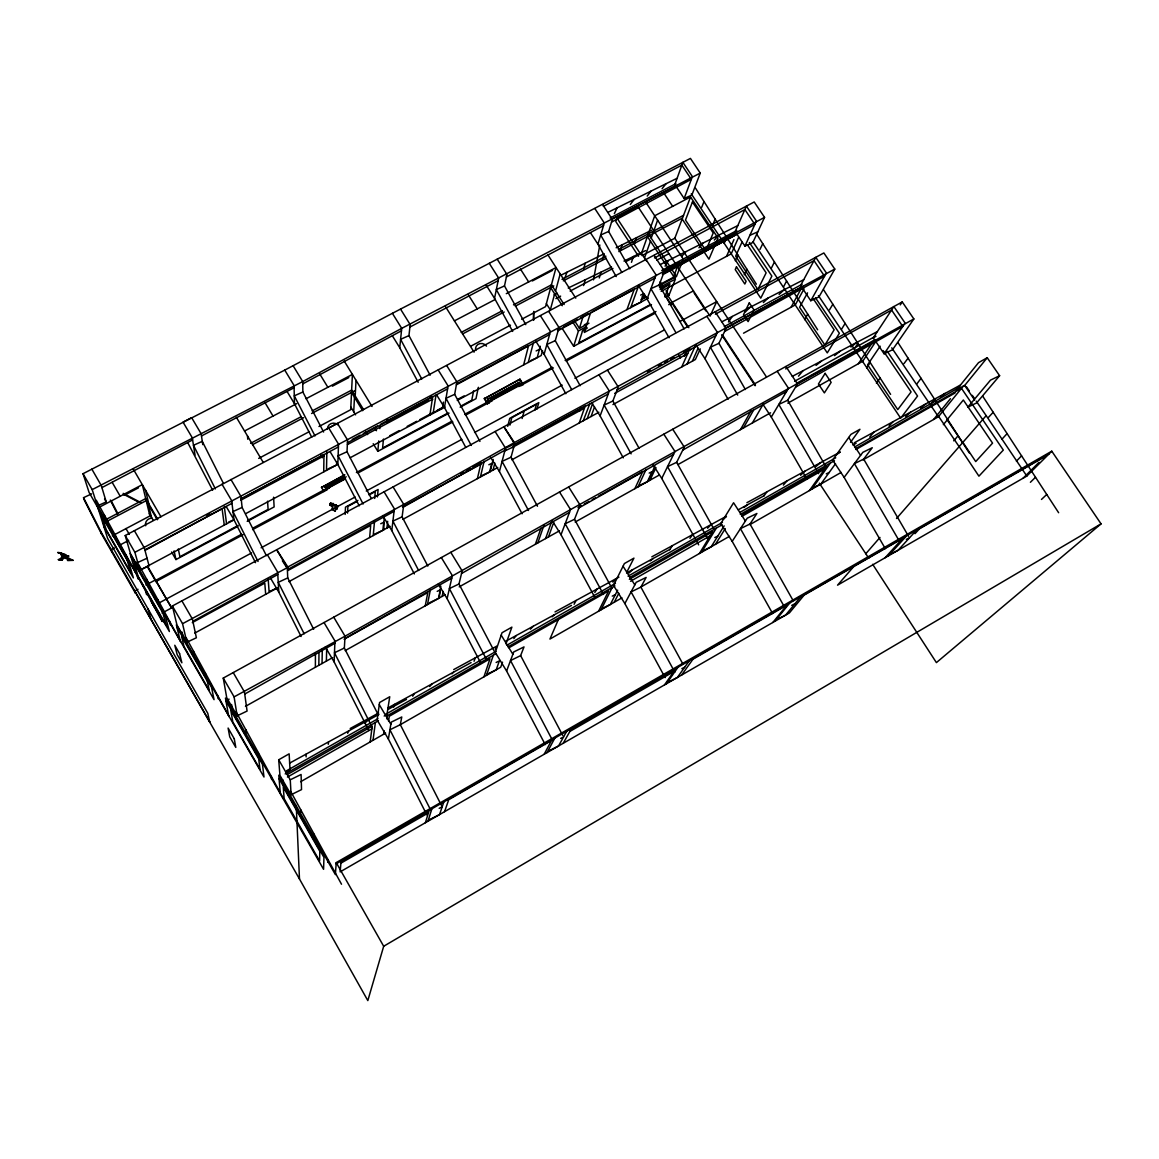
<?xml version="1.0" encoding="UTF-8"?>
<svg xmlns="http://www.w3.org/2000/svg" width="1159" height="1159" viewBox="0 0 1159 1159"><rect width="100%" height="100%" fill="white"/><g stroke="black" fill="none" stroke-linecap="round" stroke-linejoin="round"><path stroke-width="1.5" d="M314.132 837.102L314.147 834.248M315.378 667.265L315.436 653.676M306.106 756.899L306.121 754.132M63.383 556.334L68.729 556.175L64.455 555.726M318.841 665.324L318.986 652.705M344.701 474.784L321.463 487.49L344.687 475.031M323.723 471.887L323.984 454.545L240.71 498.921M344.136 476.668L325.172 486.852L326.708 490.011L252.59 529.634M322.043 663.528L322.289 649.069M326.708 490.011L325.172 486.852M326.505 470.409L326.852 451.764M326.722 489.402L328.968 488.2L328.243 486.461L346.222 476.798M328.968 488.2L328.243 486.461M533.401 319.565L533.575 312.394M533.618 320.362L533.821 311.394M332.169 506.396L330.083 505.31L330.619 502.876L337.762 506.15L337.023 508.902L335.357 508.033L336.211 506.541M326.374 661.108L326.679 648.895M330.619 502.876L330.083 505.31M335.241 511.191L336.255 504.976L335.241 511.191L332.082 509.554L333.082 503.325M383.774 529.793L384.165 515.914M245.694 513.64L336.632 464.991L336.718 462.05M359.232 505.817L337.834 464.484L338.515 444.158L328.736 427.99L754.205 201.97L764.563 217.356L752.857 242.506L744.918 246.114L735.168 231.539L746.396 206.114L756.407 221.036L744.918 246.114M337.023 508.902L337.762 506.15M368.823 730.532L334.111 661.876L334.951 641.014L324.027 622.557L223.252 678.087L226.729 697.718L237.146 715.842L247.084 711.061L244.433 691.937L233.22 672.553M327.954 862.31L328.069 859.688M371.199 498.269L347.019 451.735L347.555 440.043L337.443 423.383L125.23 535.53L130.489 553.77L139.877 570.112L149.076 565.882L144.353 547.975L134.386 530.677M345.165 514.422L345.498 507.135L357.928 500.413M347.57 513.118L347.917 506.367L357.044 501.427M353.712 411.793L354.48 397.276M355.205 395.914L356.03 380.326M378.167 714.668L344.353 648.026L345.034 636.19L333.749 617.182M872.669 564.317L936.4 662.615L1101.05 523.868L1051.778 451.184L336.226 862.6L335.386 874.61L278.783 775.212L280.29 793.35M369.649 537.515L370.692 525.404L287.606 570.692M449.069 413.126L377.834 451.329L378.732 440.956M379.819 428.642L380.109 425.339M374.676 498.428L375.284 491.561L369.214 494.85M373.212 535.574L374.545 521.159M377.428 496.936L378.124 489.489L368.808 494.531M383.455 439.073L382.615 448.026L447.867 413.053M386.932 419.659L386.657 422.484L427.903 400.492M418.167 382.296L399.739 347.7L401.724 328.359L392.379 313.321L284.752 370.098L83.042 473.698L89.055 492.372L97.979 507.917L107.599 538.341L207.794 713.336L209.765 722.187M328.287 744.266L328.533 741.89M386.918 528.084L387.671 521.318M430.134 375.212L408.953 335.603L410.185 324.592L400.521 309.076L392.379 313.321M414.328 573.922L391.785 530.59L394.379 508.83L384.064 491.822L172.372 605.998L176.994 625.092L186.86 642.245L196.378 637.769L192.408 619.08L181.891 600.855M370.185 741.919L372.213 726.142L287.287 774.574M427.83 566.07L402.115 516.827L403.752 504.455L393.089 486.939M373.01 740.311L375.386 722.506M439.189 598.058L440.811 586.077M429.902 415.081L432.698 396.523L380.674 424.252M433.147 413.343L435.972 395.132M388.511 721.115L389.308 716.233L489.967 658.819L483.955 676.827M443.433 402.13L442.39 408.388L435.465 411.546M426.845 814.878L388.381 739.022L391.191 722.173L401.767 716.986L400.319 724.679L441.347 805.215M465.715 447.316L444.462 407.519L448.098 385.889L438.247 370.069M479.942 441.434L454.676 394.335L456.892 381.891L446.708 365.578M593.524 279.87L599.811 244.969M425.252 605.838L427.816 592.524L344.064 639.217M427.454 604.607L430.308 590.047M473.64 390.815L471.742 400.246L460.601 406.229M512.669 331.416L494.545 298.327L498.674 278.102L489.257 263.325L400.521 309.076M478.348 387.309L475.987 398.696L460.166 407.186M525.78 324.65L504.498 285.925L506.932 274.422L497.211 259.181L489.257 263.325M484.346 398.696L520 379.181L523.042 384.629L520.985 385.744L519.232 382.267L487.577 399.261L489.359 402.738L487.504 403.738L484.346 398.696L520 379.181M442.115 596.421L443.187 591.452M383.513 734.299L384.252 730.894M386.86 718.942L387.613 715.538L496.211 653.604M487.504 403.738L484.448 398.261M489.359 402.738L487.577 399.261M489.46 402.274L491.735 401.043L490.808 398.653L517.943 384.064L518.855 386.469L521.115 385.252L519.232 382.267M491.735 401.043L490.808 398.653M480.942 663.397L447.099 598.638L452.343 575.617L441.333 557.566M477.407 478.638L481.057 462.832L473.22 467.106M480.42 476.986L484.1 461.34M495.994 654.487L458.993 583.991L462.151 570.938L450.779 552.336L324.027 622.557M490.156 471.67L493.212 459.413M493.068 470.076L494.821 463.064M518.855 386.469L517.943 384.064M507.714 426.338L509.757 418.341L538.805 402.622L536.936 409.127M523.636 364.911L528.576 345.599L457.269 383.615M509.902 425.15L511.843 417.631L536.472 404.303L534.734 410.402M522.101 513.77L499.428 471.554L505.512 448.171L495.11 431.525L384.064 491.822M528.258 362.448L533.241 343.281M506.295 293.662L556.059 267.541L545.585 306.613L521.68 319.261M540.268 346.251L537.182 357.667L530.692 360.623M554.668 293.864L550.337 309.873L546.367 303.658M555.538 291.126L560.188 273.93M537.472 506.237L511.047 457.211L514.639 443.926L503.89 426.773L495.11 431.525M522.115 418.529L524.172 410.952M542.528 350.641L541.195 355.523L457.254 400.434M565.838 393.712L544.122 354.248L550.453 331.445L540.529 315.914M393.698 707.019L394.437 704.382M580.152 385.701L555.277 340.659L559.029 327.548L764.563 217.356M1101.05 523.868L383.687 946.266L367.823 1000.594L299.486 879L134.98 591.496M583.6 268.787L585.281 263.107M583.585 285.563L585.338 279.739M616.197 276.581L597.914 244.172L604.303 223.006L700.253 173.082L690.431 158.406L497.211 259.181M425.396 822.731L428.902 811.3L341.007 861.861L340.152 871.858L789.395 612.923L804.143 595.118L902.586 538.5L885.114 557.754M629.772 268.772L608.649 231.467L612.358 219.442L602.579 204.506M562.014 328.098L573.676 346.324L578.442 330.909L586.396 326.664M574.647 320.884L579.413 328.316L583.528 315.074M602.376 259.399L604.143 253.749L560.753 275.291M427.975 821.238L431.872 808.808M680.058 321.434L716.697 301.63L710.09 316.146L638.102 206.867L616.907 217.935L615.777 221.528L638.551 256.284M599.261 277.957L601.101 272.119M590.641 312.481L584.324 332.445L648.374 298.167M620.311 250.431L622.151 244.81M443.825 801.927L439.551 814.574L429.308 819.732M634.61 243.289L636.523 237.667M486.461 675.378L493.343 655.241M579.558 411.271L580.587 408.243M631.452 262.311L633.466 256.472M535.386 544.281L540.963 528.127M579.254 422.977L585.136 406.056L515.958 443.738M537.805 542.919L543.977 525.215M444.549 811.691L448.736 799.696L551.423 740.63L544.151 754.277M62.296 560L59.949 559.956M625.643 261.746L641.492 253.357L654.705 215.777L690.532 196.972L717.986 238.001L708.946 259.21L682.144 218.993M505.961 643.868L511.887 627.135L502.021 632.742L495.299 652.474L506.599 671.032L545.223 744.585M651.213 238.16L657.602 220.181M587.236 418.616L592.64 403.477M644.505 257.935L650.46 241.188M626.961 309.627L634.248 289.243L592.206 311.655M545.57 538.587L551.945 520.782M564.969 277.74L566.968 272.206M502.528 662.166L500.702 667.236L400.797 724.404M591.061 416.53L594.509 406.954M630.713 307.628L638.652 285.621M548.453 536.979L553.712 522.419M474.045 661.253L475.306 657.819M623.267 457.848L600.101 415.907L609.344 391.047L834.784 269.076L823.861 252.952L607.432 370.098L503.89 426.773L514.393 442.564L609.344 391.047L598.884 374.734M506.599 671.032L513.741 651.938L524.013 646.91L520.623 655.603L510.525 660.558L552.568 740.456M684.143 198.508L692.372 176.574L682.868 162.332L674.857 184.542L684.143 198.508L691.865 195.074L700.253 173.082M669.062 337.762L647.07 298.935L656.081 274.944L646.114 259.732M595.147 597.928L561.014 534.719L570.547 509.583L913.857 318.942L902.238 301.92L450.779 552.336M631.119 453.85L604.114 405.085L612.865 401.028L618.225 386.918L607.432 370.098M641.985 255.617L674.828 238.232L690.532 196.972M675.871 332.619L650.923 288.678L659.167 284.94L664.44 271.163L654.14 255.473M583.252 420.789L589.902 403.506M603.462 594.451L565.186 523.738L574.516 519.29L580.079 505.063L568.634 486.881M664.788 296.863L669.685 284.477L660.166 289.562M677.638 266.338L673.278 277.363L658.978 284.998M701.688 207.345L704.006 201.55M665.773 296.95L668.96 295.241L675.393 279.102L647.403 236.537M658.935 285.838L676.421 276.494L683.332 259.152L645.462 201.767M712.64 225.136L715.146 219.123M648.649 480.956L654.835 466.048M693.125 291.561L693.43 290.851L672.177 302.282L671.249 304.585L665.382 295.646M558.334 619.601L549.946 639.058L621.934 597.856M60.297 558.986L61.949 556.769L60.862 553.857M724.187 243.26L726.722 237.407M692.43 361.13L698.037 348.308M726.519 256.356L733.951 239.594M684.404 356.262L686.548 351.452L690.692 349.54M738.602 237.378L731.228 253.835L661.137 291.344M681.695 366.997L689.764 349.018L683.491 352.437M687.07 364.056L695.139 346.222M742.05 242.057L735.661 256.139L757.885 289.489L766.142 272.829L747.41 244.824M735.299 260.703L737.892 255.023M634.871 488.663L642.781 471.481L598.537 496.139M700.282 348.902L695.371 359.522L612.937 404.578M637.986 486.925L646.085 469.453M744.223 274.741L746.86 269.178M728.084 399.29L704.991 358.71L717.435 332.372L706.932 316.407M347.628 733.256L348.772 730.865M649.938 480.246L655.965 467.555M614.357 213.618L617.139 207.809M737.718 395.089L710.409 347.251L718.928 343.296L726.099 328.374L715.233 311.901M759.985 249.402L762.767 243.665M495.313 649.141L496.791 646.114L453.705 669.583M698.66 544.846L661.746 478.435L674.987 451.503L663.846 434.219M598.58 611.228L608.62 590.916L508.931 647.78M601.072 609.793L612.184 587.483M771.474 267.946L774.444 261.977M707.816 538.935L667.541 466.657L676.639 462.325L684.274 447.099L672.756 429.279M617.646 590.177L610.344 604.491L602.666 608.243M626.831 572.097L633.944 558.131L624.382 563.564L613.488 585.425L624.86 603.549L665.107 677.624M614.198 602.289L618.834 593.249M574.082 604.274L576.066 600.463M783.571 286.824L786.584 281.043M624.86 603.549L636.19 582.296L646.143 577.443L640.884 587.106L631.076 591.887L674.813 672.177M547.019 752.626L554.828 738.095M791.104 307.207L801.477 288.098L752.944 314.524M795.219 305.02L804.027 288.895M807.548 292.865L799.58 307.28L824.889 345.049L834.132 329.808L813.299 298.805M566.722 731.257L558.537 745.99L548.584 750.989M72.524 560.203C57.284 560.666 82.564 560.362 69.381 560.174L61.876 556.407L64.658 555.61L63.919 554.219M810.778 300.732L826.367 272.959L815.791 257.327L800.565 285.52L810.778 300.732L818.964 296.936L834.784 269.076M563.187 743.31L570.938 729.518L675.233 669.525L664.484 684.926M740.442 429.656L750.916 411.054M665.078 266.222L668.308 260.529M804.592 319.652L807.707 314.161M743.426 427.975L753.466 410.344M332.082 509.554L332.937 508.062M752.365 422.977L763.419 403.81M806.809 478.971L771.314 417.066L788.453 388.236L777.254 371.329M62.18 555.972L62.789 555.349L61.456 554.292M818.602 473.64L778.819 404.448L787.656 400.246L797.479 383.962L785.903 366.534M829.496 309.815L832.857 304.266M412.72 696.182L414.328 693.531M699.428 553.509L712.655 531.778L629.337 579.312M701.456 552.35L716.378 528.069M841.579 329.199L845.143 323.419M724.143 525.882L711.177 546.787L703.687 550.438M715.393 544.368L725.259 528.605M669.714 549.801L672.35 545.657M594.813 592.466L597.001 589.062M854.299 348.946L857.906 343.354M772.633 613.56L732.198 541.369L747.222 518.203L756.899 513.48L749.989 523.998L740.442 528.649L784.469 606.997M873.278 337.791L893.85 306.555L905.107 323.071L884.085 353.785L873.278 337.791L875.972 336.298M858.413 363.694L871.409 344.064M862.6 361.405L876.262 340.847M900.253 304.904L902.238 301.92M880.145 346.193L867.613 364.81L897.776 409.605L911.075 391.916L883.144 350.612M866.628 367.881L870.221 362.55M728.46 321.985L732.242 316.465M913.857 318.942L892.546 349.757L884.085 353.785M876.421 383.281L880.116 377.993M666.367 683.839L677.972 667.265M809.446 490.547L826.512 466.555L741.948 514.799M811.619 489.301L830.395 463.064M689.286 660.76L677.334 677.508L669.279 681.55M681.608 675.045L692.981 659.21L786.86 605.215L772.836 622.47M850.532 442.318L859.935 429.279L850.923 434.393L832.64 460.022L844.129 477.378L885.317 548.671M835.523 463.701L820.876 483.998L812.126 488.258M763.651 496.298L766.939 491.822M904.006 363.593L908.062 358.174M844.129 477.378L862.861 452.314L872.263 447.736L863.672 459.109L854.415 463.614L899.254 540.949M916.812 383.977L921.057 378.327M689.924 538.298L692.763 534.545M630.337 204.419L634.132 199.449M513.857 638.58L516.175 635.552M364.882 723.419L366.679 721.086M647.2 196.074L651.039 191.105M662.079 188.714L665.976 183.759M930.3 404.737L934.589 399.276M933.647 419.471L950.452 398.667M775.052 621.195L789.699 603.013M863.078 459.848L938.428 416.733L963.651 385.628M987.222 357.711L978.515 362.666L956.247 390.264L964.694 385.454L987.222 357.711L999.609 375.719L976.617 402.912L967.794 407.2L990.51 380.123L999.609 375.719M798.479 376.168L802.926 370.779M869.801 437.001L873.785 432.177M800.84 596.61L785.556 615.139L777.718 619.051M943.354 424.658L947.642 419.486M783.383 485.07L786.845 480.985M953.727 440.84L958.131 435.726M853.69 566.621L837.551 585.165L1026.831 476.059L1051.778 451.184M868.743 558.261L865.802 553.727L879.971 537.457M896.515 518.493L986.164 415.632L976.284 401.173M429.699 686.505L431.945 683.926M681.564 256.545L685.838 251.706M612.894 582.166L615.893 578.776M698.964 247.765L703.296 242.926M714.335 240.014L718.71 235.19M888.33 555.9L906.671 535.748M916.668 529.996L898.037 550.308L888.895 554.871M915.002 533.676L919.478 528.808L1044.302 457.023M1001.999 439.16L1007.099 433.611M988.294 417.559L993.191 412.271M888.982 426.077L893.14 421.644M451.952 673.828L453.575 672.148M1016.414 461.166L1021.572 455.835M707.555 528.243L711.191 524.52M530.387 629.163L533.343 626.193M1023.078 478.232L1038.986 462.325M1030.394 482.289L1035.523 477.247M800.579 475.262L804.81 471.22M745.411 311.814L750.279 307.178M763.317 302.586L768.229 297.95M1041.477 499.442L1046.736 494.473M779.109 294.444L784.078 289.793M629.004 572.981L632.611 569.677M905.701 416.559L910.597 412.155M552.09 616.805L554.408 614.719M723.288 519.29L726.447 516.552M68.642 555.958L64.513 555.277M815.922 466.526L820.731 462.557M650.156 560.942L653.154 558.493M816.008 365.404L821.601 360.942M834.538 355.639L840.188 351.163M850.894 347.019L856.588 342.528M920.623 408.055L926.07 403.738M743.904 507.541L747.526 504.744M836.045 455.067L840.275 451.938L746.918 502.702M940.195 396.9L945.063 393.408M62.934 557.102L60.572 559.783C52.72 559.16 66.802 560.275 60.572 559.783M62.325 559.84L64.078 557.667M59.022 559.594L60.949 558.667M336.139 863.861L1049.156 453.792M340.891 863.18L428.424 812.865M569.851 731.445L673.741 671.669M300.63 781.731L385.628 733.096M640.536 587.207L729.504 536.298M749.887 524.636L841.13 472.423M286.65 770.735L377.906 718.725M385.773 714.248L495.893 651.474M506.918 645.201L615.472 583.339M628.048 576.168L722.448 522.361M739.761 512.495L835.726 457.805M854.603 447.041L960.014 386.976M285.708 772.14L290.025 769.677L289.142 753.843L278.696 759.782L279.956 775.414L291.097 794.741L301.528 789.598L301.094 774.487L290.257 779.804L291.097 794.741M384.18 716.045L386.976 714.451L389.743 696.747L379.558 702.528L377.153 720.043L388.381 739.022M285.186 773.937L378.442 720.753M508.033 646.867L614.936 585.903M629.569 577.559L722.057 524.824M740.297 514.422L834.466 460.731M855.487 448.75L961.463 388.308L1003.317 450.083L978.92 476.161L959.174 446.592M855.95 449.489L955.03 392.988M741.992 516.291L824.715 469.076M287.446 777.066L371.851 728.895M630.525 581.267L710.235 535.762M461.528 573.517L569.489 512.365M682.767 450.098L786.555 391.423M795.538 387.164L902.774 326.476L891.575 310.018L785.614 368.924M344.904 638.522L451.764 578.167M578.978 507.859L673.524 454.487M244.723 694.067L334.85 643.332M514.393 442.564L403.752 504.455L287.823 566.997L287.91 569.373L394.074 511.38M403.419 507.034L505.773 449.735M233.017 713.292L236.132 711.568M245.447 706.353L332.647 657.602M345.208 650.59L445.215 594.683M459.21 586.86L559.449 530.822M575.168 522.043L659.297 475.016M678.015 464.542L770.576 412.807M787.83 403.158L862.644 361.333M794.625 381.253L873.669 337.255M229.105 699.138L225.947 700.891L262.485 764.375L263.991 777.023L176.342 624.817L180.282 640.999L130.069 553.553L135.56 572.575M796.523 383.383L875.074 339.674M796.407 384.455L872.872 341.862M577.993 507.584L581.152 505.831M584.31 504.064L589.062 501.427M592.22 499.659L595.378 497.906M724.607 331.474L824.542 276.219L814.009 260.63L715.378 314.19M192.872 621.282L277.798 574.516M617.11 389.844L715.987 335.458M194.77 633.089L277.552 587.845M288.939 581.63L390.09 526.345M402.781 519.406L497.762 467.512M511.872 459.804L598.87 412.256M743.542 333.198L795.277 304.933M663.194 274.422L754.857 224.426L744.875 209.562L654.516 257.935M724.274 326.621L802.086 284.274M724.491 329.026L803.332 286.114M647.417 372.082L650.547 370.373M658.399 366.114L661.528 364.404M664.672 362.695L667.801 360.985M670.945 359.276L674.074 357.566M460.674 473.944L463.817 472.235M466.947 470.525L470.09 468.816M402.506 506.889L480.724 464.266M512.264 447.519L584.397 408.214M192.293 622.629L264.788 583.122L265.686 594.335M614.705 393.379L687.722 353.582M854.328 442.752L960.478 385.034M852.937 445.042L856.11 443.317M651.822 556.827L726.027 516.45M738.283 509.772L763.767 495.907M555.016 611.923L618.935 577.124M626.541 572.981L669.801 549.424M505.73 641.246L571.488 605.418M350.206 728.489L378.631 713.002M388.12 707.83L471.105 662.586M289.576 763.144L378.935 714.408M388.12 709.409L406.49 699.384M144.991 550.395L232.003 503.267M558.145 330.648L654.864 278.189M162.057 613.082L171.604 607.91L147.584 566.186M513.64 445.317L608.258 393.959M456.371 384.831L549.598 334.516M157.581 603.767L251.561 552.973M261.123 547.816L355.103 497.023M366.258 491.01L461.833 439.362M474.567 432.466L562.187 385.121M574.922 378.24L664.136 330.04M302.76 383.89L401.478 330.793M347.425 442.81L447.606 388.816M487.475 399.739L519.102 382.745M325.172 487.446L344.107 477.276M490.663 399.319L505.005 391.597M508.207 389.888L517.769 384.745M138.008 589.294L134.835 590.989L135.545 593.379L101.499 533.879L84.448 500.398L83.535 497.675L91.633 493.864M145.947 585.02L155.48 579.906L155.914 581.586L243.071 534.734M328.229 486.954L344.701 478.102M241.666 534.169L155.61 580.413L171.604 607.91M252.821 528.185L345.237 478.508M356.392 472.524L451.996 421.137M464.745 414.299L552.379 367.2M565.128 360.348L655.965 311.539M668.7 304.687L671.887 302.977L687.548 326.867M328.982 487.707L345.469 478.841M491.894 400.377L519.029 385.788M358.03 472.944L452.836 421.977M465.483 415.183L487.606 403.289M523.158 384.18L553.408 367.925M566.157 361.072L655.313 313.147M611.532 222.108L691.329 179.326L681.854 165.129L603.39 206.36M241.231 499.051L338.428 446.91M582.441 331.126L585.614 329.431M641.13 299.746L645.882 297.197M389.786 435.683L399.276 430.597M407.186 426.367L416.675 421.297M419.848 419.601L434.089 411.981M437.247 410.286L441.999 407.751M457.819 399.29L464.151 395.9M140.456 569.953L234.292 519.739M350.163 457.747L444.926 407.041M238.174 525.447L179.906 556.697L178.283 548.989M247.635 520.391L268.106 509.409L267.555 501.224M650.445 304.556L578.703 343.006L582.644 330.489L587.41 327.939M171.59 552.003L175.965 559.565L237.711 526.447M247.215 521.362L274.132 506.932L273.582 497.197M573.676 346.324L651.488 304.6M206.867 515.683L210.04 514.002M662.977 272.655L736.834 233.292M145.657 549.467L222.093 508.729L224.281 525.099M352.293 439.377L360.174 435.176M363.332 433.495L377.515 425.933M662.368 274.075L736.095 234.784M557.45 330.17L560.579 328.519M563.694 326.852L577.718 319.377M580.833 317.711L588.627 313.553M240.869 500.195L323.955 455.907M347.439 444.592L432.278 399.362M584.31 324.868L587.497 323.173M579.413 328.316L588.96 323.216M642.014 296.936L645.201 295.241M659.5 287.591L675.393 279.102M641.376 299.08L646.143 296.53M660.427 288.895L669.945 283.796M114.364 547.99L111.192 549.685L112.003 552.22M119.116 545.469L128.635 540.427M656.805 260.109L668.946 253.676M661.746 270.482L736.791 230.54M663.354 270.815L679.203 262.369M555.871 298.631L560.637 296.125M570.141 291.083L612.952 268.453M112.307 535.864L149.917 515.958L142.325 484.65L97.979 507.917M258.66 458.413L309.439 431.554M318.957 426.512L350.699 409.721L352.408 374.415L306.005 398.754M470.684 346.237L510.525 325.157M506.396 276.972L603.506 225.672M107.063 518.928L145.701 498.573L157.754 519.362M250.619 443.317L301.137 416.704M312.177 410.894L351.641 390.105L363.52 409.533M461.239 332.387L502.412 310.699M513.495 304.86L551.496 284.839L564.129 304.513M561.985 279.319L605.882 256.197M618.471 249.576L683.564 215.284M102.905 523.477L146.208 500.659L157.262 519.739M252.474 444.665L303.6 417.718M311.583 413.502L354.697 390.786M462.542 333.966L504.179 312.017M515.378 306.121L553.785 285.882M563.303 280.855L606.143 258.283M618.848 251.59L682.506 218.037M792.263 376.385L876.885 331.836M101.92 487.606L192.611 439.927M409.909 327.041L498.153 280.637M244.535 431.018L296.603 403.694M454.429 320.869L495.371 299.384M124.216 495.328L138.5 487.823M532.343 280.956L552.553 270.351M332.372 386.193L348.801 377.573M610.112 218.008L675.856 183.687M612.068 219.21L676.813 185.397M201.478 435.958L294.096 387.758M721.956 321.753L803.709 279.696M660.442 264.469L737.805 225.585M560.652 738.413L563.549 736.95M439.189 808.33L442.173 806.823M791.727 605.375L794.929 603.781M681.84 668.656L684.665 667.251M906.352 539.399L909.453 537.848M616.153 247.78L651.619 230.177M608.011 212.314L676.769 178.443M400.319 724.679L389.917 729.779L430.902 810.46M496.139 662.47L499.355 660.891L496.211 669.801L486.722 674.451M714.784 537.544L717.827 536.066M612.256 596.117L615.386 594.596M826.28 473.843L829.25 472.408M554.147 294.821L557.276 293.299M568.214 288.012L611.575 267.048M623.977 261.065L645.592 250.605M429.352 602.81L438.464 598.45L440.275 589.902L437.204 591.365M237.146 715.842L234.104 696.878L345.034 636.19L570.547 509.583L559.478 491.952M344.353 648.026L334.473 652.763L372.271 727.446M638.725 485.795L647.374 481.68L652.097 471.699L649.17 473.089M458.993 583.991L449.388 588.584L486.418 659.326M269.902 591.322L277.436 587.787M511.047 457.211L502.079 461.383L528.49 510.482M481.028 475.972L489.634 471.959L491.735 463.412L488.837 464.759M380.732 523.738L383.716 522.347L382.861 530.3L374.038 534.415M287.823 566.997L276.711 549.757L287.302 567.664L182.557 623.687L186.86 642.245M402.115 516.827L392.915 521.13L418.602 570.445M287.302 567.664L287.722 577.906L278.247 582.34L304.151 633.77M505.512 448.171L514.639 443.926M504.802 450.909L513.886 446.693M137.747 562.506L147.063 558.232M228.642 522.101L233.017 520.101M347.019 451.735L338.124 455.806L363.115 504.006M139.877 570.112L134.879 552.307L559.029 327.548L548.787 311.539M230.916 479.464L240.956 496.458L242.101 507.425L232.988 511.583L258.051 561.478M328.113 468.888L336.632 464.991M640.652 295.096L643.853 293.647L640.652 302.311L632.742 305.904M555.277 340.659L546.831 344.498L571.677 389.612M536.124 350.931L539.399 349.438M454.676 394.335L446.012 398.276L471.249 445.447M749.83 235.393L757.87 231.757M130.837 556.204L165.549 616.689L169.388 631.525L97.342 505.932L106.237 501.934L101.297 485.549L91.836 469.12M97.342 505.932L92.184 489.62L302.716 381.572L401.724 328.359L604.303 223.006L594.842 208.533M408.953 335.603L400.594 339.326L421.76 379.007M293.126 365.737L302.716 381.572L302.861 392.003L294.285 395.842L315.002 435.914M608.649 231.467L600.681 235.016L621.789 272.365M504.498 285.925L496.327 289.576L517.595 328.345M58.703 553.031C69.685 554.161 46.766 550.264 64.918 554.437M63.05 556.363L62.021 556.349M62.948 556.219L64.962 556.378M62.76 553.683L60.398 553.654M62.789 555.349L60.891 554.118L62.658 555.538M72.249 560.029L66.092 556.711M71.09 560.203L62.18 555.74M330.127 503.745L337.081 507.352M123.202 493.372L140.761 502.499M123.434 494.198L137.791 501.659M66.106 555.132L64.933 554.451L65.672 555.175M966.389 386.7L969.359 391.047M972.329 395.378L974.299 398.276M964.694 385.454L974.632 400M962.607 442.651L947.077 419.746L963.346 400.014L992.553 443.129L975.719 461.572L962.868 442.347M938.66 416.443L959.116 446.65M891.735 347.83L938.428 416.733M887.287 351.336L917.551 396.059L900.673 418.167L818.413 295.632M986.164 415.632L1026.831 476.059M815.443 297.733L839.362 333.27L827.28 352.887L752.959 241.738M749.366 242.477L771.865 276.088L760.753 298.167L691.257 193.828M848.707 437.508L860.586 455.357M663.412 192.394L672.669 206.345M674.828 238.232L766.316 376.733M722.926 335.632L755.494 385.092M694.111 293.053L705.86 310.887M721.608 334.806L755.146 385.73M819.341 483.187L865.802 553.727M762.521 403.68L771.314 417.066M648.359 233.828L676.421 276.494M641.492 253.357L646.461 260.92M660.152 281.811L664.064 287.78M666.019 290.764L668.96 295.241M616.907 217.935L640.97 254.661M667.28 294.806L688.823 327.678M695.748 344.585L704.991 358.71M982.673 396.117L1058.631 512.727M638.348 285.563L647.07 298.935M590.525 232.814L597.914 244.172M745.396 521.014L733.575 502.76L720.768 523.622L732.198 541.369M898.211 342.934L969.228 452.923M547.787 254.69L575.777 298.138M282.376 560.782L287.91 569.373M550.612 287.548L562.274 305.715M572.734 322.014L578.442 330.909M823.571 289.779L890.59 394.35M652.995 464.773L661.746 478.435M520.405 269.004L528.663 281.912M756.581 233.959L817.66 329.793M591.829 402.941L600.101 415.907M535.444 340.601L544.122 354.248M486.273 285.288L494.545 298.327M695.574 188.236L756.349 284.158M468.077 294.415L477.233 308.902M519.884 379.63L523.042 384.629M623.049 566.229L634.813 584.889M445.288 306.324L474.089 352.162M552.148 520.521L561.014 534.719M490.286 456.863L499.428 471.554M436.624 394.886L444.462 407.519M392.423 335.907L399.739 347.7M344.223 361.057L372.053 406.505M374.618 427.685L376.472 430.713M501.195 635.146L512.872 654.255M351.539 392.452L362.666 410.677M350.829 407.055L355.567 414.835M365.766 431.554L367.62 434.596M373.198 443.723L377.834 451.329M319.696 373.879L327.867 387.294M438.29 584.122L447.099 598.638M382.702 515.596L391.785 530.59M284.752 370.098L294.038 385.454L294.473 403.752L311.699 437.117M330.04 451.59L337.834 464.484M287.215 391.713L294.473 403.752M321.463 487.258L323.883 491.532M264.904 402.506L273.031 416.067M236.422 417.385L263.223 462.383M379.268 704.658L390.858 724.23M325.36 647.041L334.111 661.876M267.41 554.784L277.653 572.169L278.812 592.177L301.108 636.508M221.977 484.201L231.699 500.688L233.959 519.71L255.516 562.68M270.699 578.399L278.812 592.177M226.222 506.57L233.959 519.71M187.845 442.81L212.648 490.17M863.672 459.109L908.555 536.298M133.372 469.236L160.956 516.798M149.352 513.582L153.205 520.246M278.696 759.782L290.257 779.804M787.656 400.246L825.628 466.135M112.162 482.318L120.203 496.255M223.252 678.087L234.104 696.878M279.073 778.645L323.955 857.414L323.578 869.308L225.44 698.051L228.613 715.755M172.372 605.998L182.557 623.687M125.94 528.547L129.286 534.371M148.048 567.91L155.914 581.586M104.556 499.007L106.237 501.934M125.23 535.53L134.879 552.307M176.878 627.005L211.546 687.359L214.053 699.659L180.21 640.71M83.042 473.698L92.184 489.62M98.399 509.25L128.779 562.231L133.386 577.892L103.73 526.128M718.928 343.296L745.367 389.525M83.535 497.675L100.659 531.271L209.678 721.782M659.167 284.94L684.129 328.823M678.739 354.857L680.507 357.957M336.226 862.6L383.687 946.266M749.989 523.998L793.162 600.652M676.639 462.325L714.321 529.779M612.865 401.028L639.015 448.142M290.648 791.351L341.514 884.23M640.884 587.106L682.941 664.107M236.32 712.336L283.839 799.319M186.15 637.711L229.337 716.899M138.877 564.882L180.674 641.651M574.516 519.29L611.981 588.323M96.284 500.224L154.625 607.533M431.061 396.465L432.756 399.638M520.623 655.603L562.709 735.357M302.861 392.003L323.593 432.017M320.724 454.589L322.361 457.762M111.134 500.543L117.667 513.307M110.293 500.094L117.624 514.393M287.722 577.906L313.654 629.25M242.101 507.425L266.382 555.625M223.368 483.289L202.274 441.347L193.481 445.288L215.357 488.91M104.368 515.089L105.962 519.203M146.512 578.921L147.874 582.745M100.659 531.271L101.499 533.879M193.437 651.097L194.524 654.545M115.06 534.748L116.378 539.123M126.172 555.204L127.418 559.406M136.892 574.907L138.022 578.877M148.019 608.939L151.061 619.601M136.458 562.245L137.907 567.388M145.498 590.757L146.599 594.654M157.74 599.536L158.826 603.636M169.417 620.992L170.416 624.904M145.527 490.17L148.845 503.991M148.352 504.353L151.452 517.218M245.78 729.648L246.49 732.647M182.079 632.133L183.325 637.378M174.082 550.902L175.965 559.565M205.23 672.713L206.012 676.45M217.501 695.212L218.196 698.747M231.539 704.498L232.727 711.539M195.045 455.067L192.264 437.754L183.035 422.108L191.626 417.646L201.159 433.77L202.767 444.621M224.295 506.411L226.584 523.868M258.283 752.524L258.703 755.842M300.76 809.822L301.079 812.358M271.293 776.356L271.612 779.456M247.49 435.972L247.78 439.247M268.178 579.065L269.163 592.423M282.767 779.746L283.129 784.773M296.24 805.476L299.486 879M145.686 525.751A6.302 5.925 -10.7 0 1 151.757 518.145M327.432 428.975A6.099 5.723 3.1 0 1 337.718 424.73M475.813 350.525A5.969 5.534 12.5 0 1 486.476 346.135M319.797 851.213L319.594 860.963L284.143 798.667L283.274 787.12L319.797 851.213M692.43 202.014L685.491 220.065L705.86 250.489L713.22 232.93L692.43 202.014M736.472 266.831L735.212 269.569L744.831 284.027L746.121 281.333L736.472 266.831M749.308 302.876L743.499 314.654L748.12 321.623L753.987 309.931L749.308 302.876M825.136 373.357L818.442 384.006L824.368 392.901L831.148 382.369L825.136 373.357M258.689 758.826L230.786 710.337L232.8 721.97L260.022 769.344L258.689 758.826M207.345 681.246L181.615 636.45L184.02 646.519L209.286 690.532L207.345 681.246M162.97 613.169L134.372 563.332L138.037 576.139L166.07 625.02L162.97 613.169M234.277 738.819L228.106 728.055L229.728 736.834L235.799 747.41L234.277 738.819M161.579 619.341L151.351 601.521L162.159 621.528L161.579 619.341M127.142 560.217L102.035 516.436L106.266 529.88L130.88 572.836L127.142 560.217M179.587 653.647L174.792 645.259L177.153 654.545L181.876 662.789L179.587 653.647"/></g></svg>
